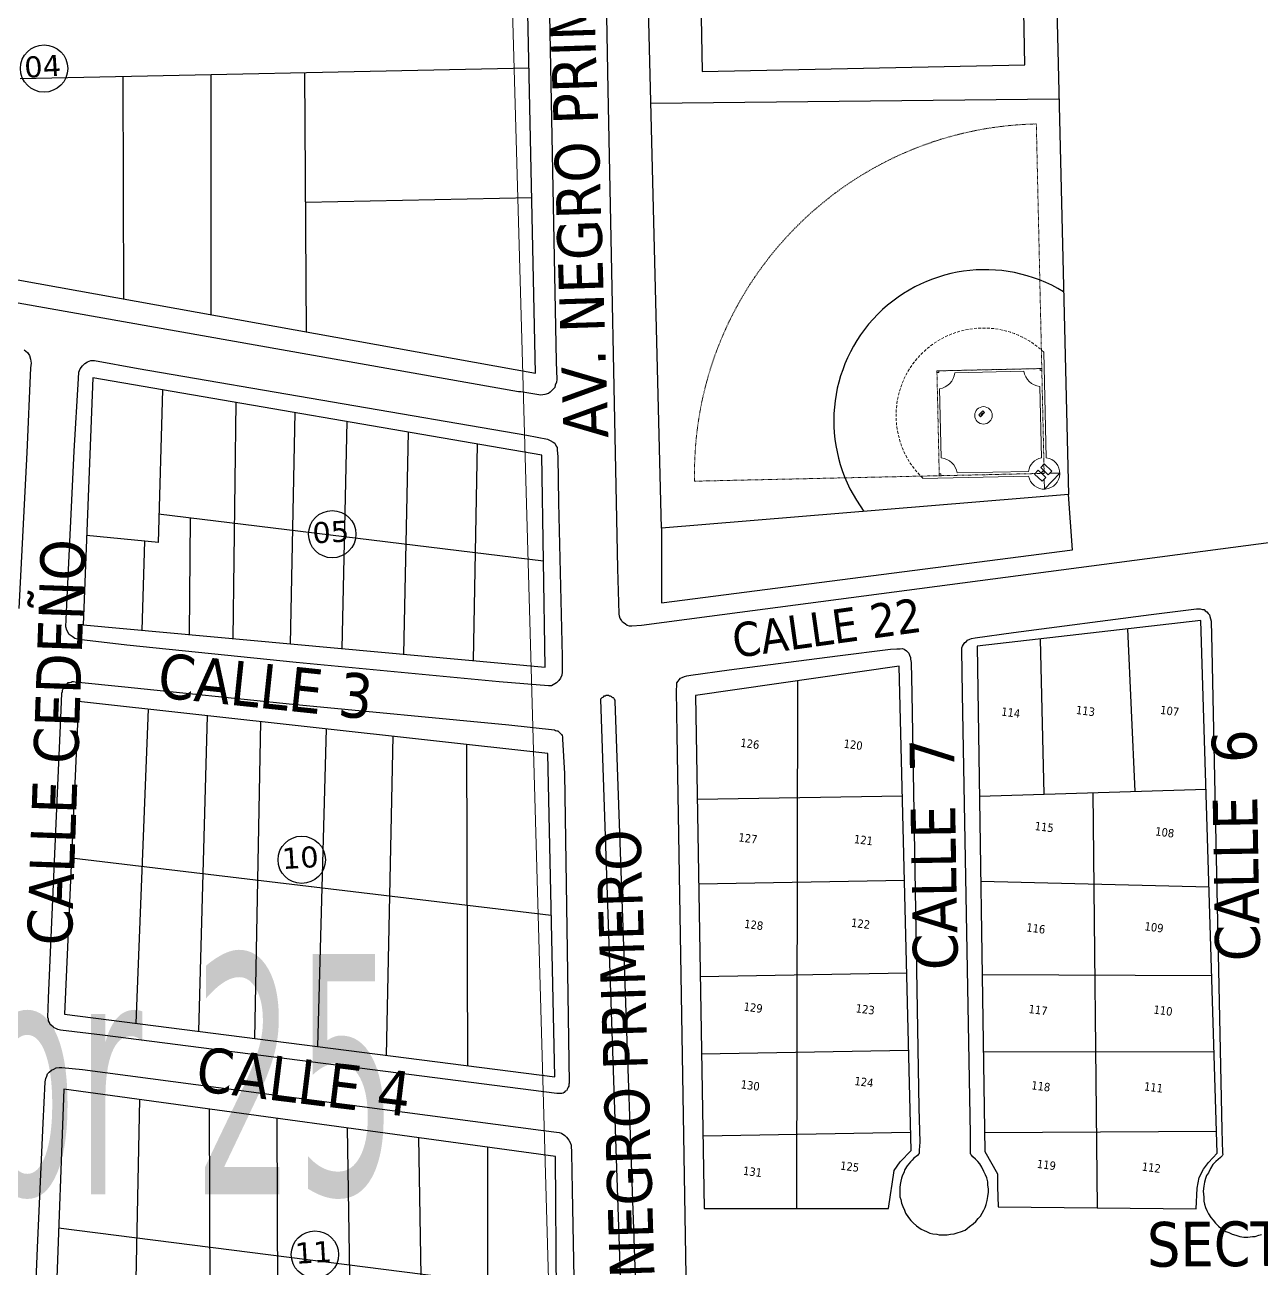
# Model space of a CAD drawing. Header units: metres. Extents: x 2 to 659295185, y -28 to 1124222152.
# Drawn here: x 657864.3 to 658099.6, y 1123946.8 to 1124183.4 of the extents above; entities that cross this region are included whole.
import ezdxf
from ezdxf.enums import TextEntityAlignment as Align

# ---------------------------------------------------------------- set-up
doc = ezdxf.new("R2010")
doc.units = ezdxf.units.M
doc.header["$MEASUREMENT"] = 0
doc.linetypes.add('DASHED', pattern=[0.75, 0.5, -0.25])
doc.layers.get('0').update_dxf_attribs({"linetype": 'CONTINUOUS'})
for name, color, linetype in [('CALLES', 1, 'CONTINUOUS'), ('CURVAS', 2, 'CONTINUOUS'), ('MANZANA', 30, 'CONTINUOUS'), ('Numero de manzana', 6, 'CONTINUOUS'), ('Parcelas', 140, 'CONTINUOUS'), ('TEXTOS', 7, 'CONTINUOUS')]:
    doc.layers.add(name, color=color, linetype=linetype)
doc.layers.add('www.cadblocksfree.com', color=7, linetype='CONTINUOUS', lineweight=9)
doc.styles.add('ROMAN', font='verdana.ttf')
doc.styles.get("Standard").update_dxf_attribs({"font": 'tahoma.ttf'})

# ---------------------------------------------------------------- blocks, each defined once
blk = doc.blocks.new('A$C3BA27610')
at = {"layer": 'www.cadblocksfree.com', "linetype": 'DASHED'}
for p, q in [((0, 76088), (64658, 11430)), ((64658, 11430), (129316, 76088)), ((64658, 50225), (45260, 30827)), ((84055, 30827), (64658, 50225))]:
    blk.add_line(p, q, dxfattribs=at)
at = {"layer": 'www.cadblocksfree.com', "linetype": 'Continuous'}
for p, q in [((64658, 50225), (64335, 49901)), ((64335, 49901), (64658, 49578)), ((64658, 50225), (64981, 49901)), ((64981, 49901), (64658, 49578)), ((61776, 46481), (49004, 33709)), ((67540, 46481), (80311, 33709)), ((61349, 13876), (41798, 33428)), ((63896, 33680), (63896, 34328)), ((63896, 34328), (65420, 34328)), ((65420, 33680), (63896, 33680)), ((65420, 34328), (65420, 33680)), ((67966, 13876), (87518, 33428)), ((45584, 31151), (45260, 30827)), ((45584, 30504), (45260, 30827)), ((45907, 30827), (45584, 31151)), ((45907, 30827), (45584, 30504)), ((83409, 30827), (83732, 31151)), ((83409, 30827), (83732, 30504)), ((83732, 31151), (84055, 30827)), ((83732, 30504), (84055, 30827)), ((62211, 14739), (49004, 27946)), ((67104, 14739), (80311, 27946)), ((62810, 10382), (62810, 13125)), ((62810, 13125), (64182, 13125)), ((64182, 10382), (64182, 13125)), ((66506, 13125), (65134, 13125)), ((65134, 10382), (65134, 13125)), ((66506, 10382), (66506, 13125)), ((61748, 8520), (63610, 10382)), ((62810, 10382), (64182, 10382)), ((66506, 10382), (65134, 10382)), ((67567, 8520), (65706, 10382)), ((67567, 8520), (61748, 8520))]:
    blk.add_line(p, q, dxfattribs=at)
at = {"layer": 'www.cadblocksfree.com'}
blk.add_line((84055, 30827), (64658, 50225), dxfattribs=at)
at = {"layer": 'www.cadblocksfree.com', "linetype": 'Continuous'}
blk.add_lwpolyline([(64315, 33833), (65001, 33833), (65001, 33985), (64315, 33985)], close=True, dxfattribs=at)
at = {"layer": 'www.cadblocksfree.com', "linetype": 'Continuous', "flags": 128}
blk.add_lwpolyline([(64334, 12078), (64982, 12078), (64982, 11754), (64658, 11430), (64334, 11754), (64334, 12078)], dxfattribs=at)
at = {"layer": 'www.cadblocksfree.com', "linetype": 'Continuous'}
blk.add_circle((64658, 33376), 2286, dxfattribs=at)
at = {"layer": 'www.cadblocksfree.com', "linetype": 'DASHED'}
blk.add_arc((64658, 11430), 91440, 45, 135, dxfattribs=at)
at = {"layer": 'www.cadblocksfree.com', "linetype": 'DASHED', "ltscale": 1500}
blk.add_arc((64658, 33376), 22860, 0.13092, 179.86908, dxfattribs=at)
at = {"layer": 'www.cadblocksfree.com', "linetype": 'Continuous'}
for centre, radius, start, end in [((64658, 50225), 4724, 232.41367, 307.58632), ((45260, 30827), 4724, 322.41367, 37.58633), ((84055, 30827), 4724, 142.41367, 217.58633), ((64658, 11430), 4115, 143.51963, 36.48038), ((64658, 11430), 4115, 53.51962, 126.48037)]:
    blk.add_arc(centre, radius, start, end, dxfattribs=at)

msp = doc.modelspace()

# ---------------------------------------------------------------- linework, layer by layer
at = {"layer": 'CURVAS', "lineweight": 0}
msp.add_lwpolyline([(657955, 1124260), (657969, 1123768), (657420, 1123852), (657455, 1124185), (657955, 1124260)], dxfattribs=at)
at = {"layer": 'MANZANA', "lineweight": -2}
for p, q in [((657962.9016, 1124248.5125), (657965.4495, 1124119.2288)), ((657975.3033, 1124171.0382), (657974.8663, 1124195.5832)), ((657977.1339, 1124079.9068), (657975.3033, 1124171.0382)), ((657958.2427, 1124113.5599), (657767.4338, 1124147.3331)), ((657864.1906, 1124121.5483), (657864.8502, 1124120.9984)), ((657864.8502, 1124120.9984), (657865.1883, 1124120.4485)), ((657865.1883, 1124120.4485), (657865.4109, 1124119.7787)), ((657865.4109, 1124119.7787), (657865.5181, 1124119.0088)), ((657865.5181, 1124119.0088), (657865.4109, 1124118.119)), ((657875.71, 1124118.9388), (657876.2542, 1124119.2788)), ((657876.2542, 1124119.2788), (657876.9139, 1124119.4987)), ((657876.9139, 1124119.4987), (657877.5736, 1124119.5087)), ((657877.5736, 1124119.5087), (657885.9019, 1124117.989)), ((657965.4495, 1124119.2288), (657965.5732, 1124115.9095)), ((657865.4109, 1124118.119), (657864.7183, 1124101.9723)), ((657874.5144, 1124116.0594), (657874.6216, 1124117.2792)), ((657874.6216, 1124117.2792), (657874.8359, 1124117.939)), ((657874.8359, 1124117.939), (657875.273, 1124118.4989)), ((657875.273, 1124118.4989), (657875.71, 1124118.9388)), ((657885.9019, 1124117.989), (657959.8176, 1124105.2716)), ((657873.7063, 1124102.2322), (657874.5144, 1124116.0594)), ((657965.1444, 1124114.3598), (657964.7074, 1124113.9199)), ((657965.2516, 1124114.8097), (657965.1444, 1124114.3598)), ((657965.466, 1124115.3596), (657965.2516, 1124114.8097)), ((657965.5732, 1124115.9095), (657965.466, 1124115.3596)), ((657958.6797, 1124113.5599), (657958.2427, 1124113.5599)), ((657962.5223, 1124112.9101), (657958.6797, 1124113.5599)), ((657958.6797, 1124113.5599), (657958.6797, 1124113.5599)), ((657963.2891, 1124113.03), (657962.5223, 1124112.9101)), ((657963.9405, 1124113.25), (657963.2891, 1124113.03)), ((657964.2704, 1124113.47), (657963.9405, 1124113.25)), ((657964.7074, 1124113.9199), (657964.2704, 1124113.47)), ((657959.8176, 1124105.2716), (657963.7591, 1124104.5118)), ((657963.7591, 1124104.5118), (657964.3116, 1124104.2918)), ((657964.3116, 1124104.2918), (657964.8641, 1124103.9619)), ((657964.8641, 1124103.9619), (657965.1939, 1124103.7419)), ((657965.1939, 1124103.7419), (657965.4165, 1124103.192)), ((657965.4165, 1124103.192), (657965.6309, 1124102.9721)), ((657965.6309, 1124102.9721), (657965.6309, 1124102.5322)), ((657965.6309, 1124102.5322), (657965.7464, 1124101.2025)), ((657864.7183, 1124101.9723), (657863.2093, 1124072.3283)), ((657872.2962, 1124073.0282), (657873.7063, 1124102.2322)), ((657965.7464, 1124101.2025), (657965.8948, 1124092.4642)), ((657965.8948, 1124092.4642), (657966.5792, 1124063.1602)), ((658144.4008, 1124090.4946), (657994.5903, 1124070.8086)), ((657977.3895, 1124071.2885), (657977.1339, 1124079.9068)), ((657872.0983, 1124068.829), (657872.2962, 1124073.0282)), ((658078.632, 1124071.1786), (658087.2901, 1124072.2184)), ((658087.2901, 1124072.2184), (658087.9415, 1124072.2184)), ((658087.9415, 1124072.2184), (658088.3868, 1124072.1084)), ((658088.3868, 1124072.1084), (658088.7084, 1124072.1084)), ((658088.7084, 1124072.1084), (658088.931, 1124071.8884)), ((658088.931, 1124071.8884), (658089.2609, 1124071.6685)), ((658089.2609, 1124071.6685), (658089.4835, 1124071.3385)), ((657977.4967, 1124070.8386), (657977.3895, 1124071.2885)), ((657977.6121, 1124070.3987), (657977.4967, 1124070.8386)), ((657977.8348, 1124070.0688), (657977.6121, 1124070.3987)), ((657978.0492, 1124069.7389), (657977.8348, 1124070.0688)), ((657978.379, 1124069.5189), (657978.0492, 1124069.7389)), ((657978.6016, 1124069.2989), (657978.379, 1124069.5189)), ((657978.9315, 1124069.079), (657978.6016, 1124069.2989)), ((657994.5903, 1124070.8086), (657981.6691, 1124069.089)), ((658052.4597, 1124067.7493), (658078.632, 1124071.1786)), ((658089.4835, 1124071.3385), (658089.7062, 1124071.1186)), ((658089.7062, 1124071.1186), (658089.8133, 1124070.7886)), ((658089.8133, 1124070.7886), (658089.9288, 1124070.3487)), ((658089.9288, 1124070.3487), (658090.036, 1124069.9088)), ((658090.036, 1124069.9088), (658090.1679, 1124064.4899)), ((657872.321, 1124068.1592), (657872.0983, 1124068.829)), ((657872.7662, 1124067.3893), (657872.321, 1124068.1592)), ((657873.3105, 1124066.9494), (657872.7662, 1124067.3893)), ((657873.8629, 1124066.6195), (657873.3105, 1124066.9494)), ((657979.3685, 1124068.969), (657978.9315, 1124069.079)), ((657979.8055, 1124068.969), (657979.3685, 1124068.969)), ((657981.6691, 1124069.089), (657979.8055, 1124068.969)), ((658045.1291, 1124066.7195), (658052.4597, 1124067.7493)), ((657874.6298, 1124066.3995), (657873.8629, 1124066.6195)), ((657883.725, 1124065.3398), (657874.6298, 1124066.3995)), ((657915.958, 1124062.0504), (657883.725, 1124065.3398)), ((658029.025, 1124064.5499), (658030.2289, 1124064.6599)), ((658030.2289, 1124064.6599), (658030.8885, 1124064.6599)), ((658030.8885, 1124064.6599), (658031.3256, 1124064.6699)), ((658031.3256, 1124064.6699), (658031.6554, 1124064.5599)), ((658042.6141, 1124064.8299), (658042.7213, 1124065.1598)), ((658042.6141, 1124064.3799), (658042.6141, 1124064.8299)), ((658042.7213, 1124065.1598), (658042.9357, 1124065.4897)), ((658042.9357, 1124065.4897), (658043.1584, 1124065.8297)), ((658043.1584, 1124065.8297), (658043.4882, 1124066.0496)), ((658043.4882, 1124066.0496), (658043.7026, 1124066.2696)), ((658043.7026, 1124066.2696), (658044.1396, 1124066.4895)), ((658044.1396, 1124066.4895), (658044.4695, 1124066.6095)), ((658044.4695, 1124066.6095), (658045.1291, 1124066.7195)), ((657966.5792, 1124063.1602), (657966.5875, 1124060.1708)), ((657998.3669, 1124060.6507), (658018.9568, 1124063.2802)), ((658018.9568, 1124063.2802), (658029.025, 1124064.5499)), ((658031.6554, 1124064.5599), (658032.1007, 1124064.23)), ((658032.1007, 1124064.23), (658032.3151, 1124064.01)), ((658032.3151, 1124064.01), (658032.5377, 1124063.7901)), ((658032.5377, 1124063.7901), (658032.6449, 1124063.4601)), ((658032.6449, 1124063.4601), (658032.8675, 1124063.0102)), ((658032.8675, 1124063.0102), (658032.8675, 1124062.6803)), ((658032.8675, 1124062.6803), (658032.983, 1124062.0204)), ((658042.7626, 1124056.0916), (658042.6141, 1124064.3799)), ((658090.1679, 1124064.4899), (658092.1139, 1123973.0285)), ((657954.5485, 1124058.3512), (657915.958, 1124062.0504)), ((657966.5875, 1124060.1708), (657966.4803, 1124059.6209)), ((657991.0281, 1124059.6209), (657998.3669, 1124060.6507)), ((658032.983, 1124062.0204), (658033.1232, 1124056.1616)), ((657871.818, 1124057.4314), (657871.9252, 1124057.6513)), ((657871.9252, 1124057.6513), (657872.1478, 1124057.8713)), ((657872.1478, 1124057.8713), (657872.3622, 1124057.9912)), ((657872.3622, 1124057.9912), (657872.5848, 1124058.2112)), ((657872.5848, 1124058.2112), (657872.7992, 1124058.2112)), ((657872.7992, 1124058.2112), (657873.1291, 1124058.3212)), ((657873.1291, 1124058.3212), (657873.3517, 1124058.4312)), ((657873.3517, 1124058.4312), (657873.5661, 1124058.4312)), ((657873.5661, 1124058.4312), (657873.8959, 1124058.3312)), ((657873.8959, 1124058.3312), (657883.3292, 1124057.3714)), ((657963.9735, 1124057.6213), (657954.5485, 1124058.3512)), ((657964.5177, 1124057.6213), (657963.9735, 1124057.6213)), ((657965.1774, 1124057.9613), (657964.5177, 1124057.6213)), ((657965.499, 1124058.1812), (657965.1774, 1124057.9613)), ((657965.936, 1124058.6211), (657965.499, 1124058.1812)), ((657966.2659, 1124059.071), (657965.936, 1124058.6211)), ((657966.4803, 1124059.6209), (657966.2659, 1124059.071)), ((657988.2988, 1124056.7315), (657988.406, 1124057.7313)), ((657988.406, 1124058.1712), (657988.6203, 1124058.5011)), ((657988.406, 1124057.7313), (657988.406, 1124058.1712)), ((657988.6203, 1124058.5011), (657988.843, 1124058.7311)), ((657988.843, 1124058.7311), (657989.0574, 1124059.061)), ((657989.0574, 1124059.061), (657989.3872, 1124059.171)), ((657989.3872, 1124059.171), (657989.8242, 1124059.391)), ((657989.8242, 1124059.391), (657990.2613, 1124059.5109)), ((657990.2613, 1124059.5109), (657991.0281, 1124059.6209)), ((657871.1913, 1124051.4526), (657871.3892, 1124056.2116)), ((657871.3892, 1124056.2116), (657871.4964, 1124056.5415)), ((657871.4964, 1124056.7715), (657871.6036, 1124056.9915)), ((657871.4964, 1124056.5415), (657871.4964, 1124056.7715)), ((657871.6036, 1124056.9915), (657871.7108, 1124057.2114)), ((657871.7108, 1124057.2114), (657871.818, 1124057.4314)), ((657883.3292, 1124057.3714), (657915.2241, 1124054.082)), ((657988.4472, 1124048.3232), (657988.2988, 1124056.7315)), ((658033.1232, 1124056.1616), (658034.459, 1123977.3077)), ((658044.2303, 1123972.2587), (658042.7626, 1124056.0916)), ((657915.2241, 1124054.082), (657956.4451, 1124050.1728)), ((657870.7872, 1124042.9343), (657871.1913, 1124051.4526)), ((657956.4451, 1124050.1728), (657965.1032, 1124049.223)), ((657965.1032, 1124049.223), (657965.3258, 1124049.1131)), ((657965.3258, 1124049.1131), (657965.5402, 1124049.0031)), ((657965.5402, 1124049.0031), (657965.7629, 1124049.0031)), ((657965.7629, 1124049.0031), (657965.9855, 1124048.7831)), ((657965.9855, 1124048.7831), (657966.0927, 1124048.6731)), ((657966.0927, 1124048.6731), (657966.3153, 1124048.4532)), ((657966.3153, 1124048.4532), (657966.4225, 1124048.3432)), ((657966.4225, 1124048.3432), (657966.538, 1124048.1233)), ((657966.538, 1124048.1233), (657966.6452, 1124047.9033)), ((657991.8692, 1123846.0544), (657988.4472, 1124048.3232)), ((657966.6452, 1124047.9033), (657966.6452, 1124047.6733)), ((657966.6452, 1124047.6733), (657966.6452, 1124047.4534)), ((657966.6452, 1124047.4534), (657967.008, 1124040.9347)), ((657868.8, 1123998.1334), (657870.7872, 1124042.9343)), ((657967.008, 1124040.9347), (657967.9233, 1123981.9867)), ((657868.701, 1123994.4842), (657868.8, 1123998.0235)), ((657868.8, 1123998.0235), (657868.8, 1123998.1334)), ((657868.8165, 1123994.1542), (657868.701, 1123994.4842)), ((657868.8165, 1123993.8243), (657868.8165, 1123994.1542)), ((657869.0391, 1123993.4944), (657868.8165, 1123993.8243)), ((657869.1463, 1123993.1644), (657869.0391, 1123993.4944)), ((657869.3689, 1123992.9445), (657869.1463, 1123993.1644)), ((657869.6988, 1123992.7245), (657869.3689, 1123992.9445)), ((657869.9132, 1123992.5046), (657869.6988, 1123992.7245)), ((657870.243, 1123992.3946), (657869.9132, 1123992.5046)), ((657870.5728, 1123992.1746), (657870.243, 1123992.3946)), ((657871.1253, 1123992.0647), (657870.5728, 1123992.1746)), ((657879.1238, 1123991.1049), (657871.1253, 1123992.0647)), ((657965.5237, 1123979.9871), (657879.1238, 1123991.1049)), ((657868.9649, 1123984.0963), (657869.4019, 1123984.4262)), ((657869.4019, 1123984.4262), (657869.839, 1123984.6462)), ((657869.839, 1123984.6462), (657870.276, 1123984.8761)), ((657870.276, 1123984.8761), (657870.8285, 1123984.9861)), ((657870.8285, 1123984.9861), (657871.3727, 1123984.9861)), ((657871.3727, 1123984.9861), (657875.3224, 1123984.5662)), ((657875.3224, 1123984.5662), (657962.481, 1123973.0085)), ((657867.8022, 1123974.3583), (657868.2063, 1123982.2067)), ((657868.2063, 1123982.2067), (657868.3135, 1123982.8765)), ((657868.3135, 1123982.8765), (657868.5361, 1123983.3164)), ((657868.5361, 1123983.3164), (657868.6433, 1123983.7564)), ((657868.6433, 1123983.7564), (657868.9649, 1123984.0963)), ((657967.9233, 1123981.9867), (657967.8161, 1123981.7668)), ((657967.8161, 1123981.7668), (657967.8161, 1123981.4368)), ((657965.7381, 1123979.9871), (657965.5237, 1123979.9871)), ((657966.068, 1123979.9871), (657965.7381, 1123979.9871)), ((657966.2906, 1123979.9871), (657966.068, 1123979.9871)), ((657966.505, 1123979.9871), (657966.2906, 1123979.9871)), ((657966.7276, 1123980.0971), (657966.505, 1123979.9871)), ((657966.942, 1123980.2171), (657966.7276, 1123980.0971)), ((657967.1647, 1123980.437), (657966.942, 1123980.2171)), ((657967.3791, 1123980.547), (657967.1647, 1123980.437)), ((657967.4945, 1123980.767), (657967.3791, 1123980.547)), ((657967.6017, 1123980.9869), (657967.4945, 1123980.767)), ((657967.7089, 1123981.2169), (657967.6017, 1123980.9869)), ((657967.8161, 1123981.4368), (657967.7089, 1123981.2169)), ((658034.459, 1123977.3077), (658034.5909, 1123970.779)), ((657866.8127, 1123952.1228), (657867.8022, 1123974.3583)), ((657962.481, 1123973.0085), (657965.9938, 1123972.5786)), ((657965.9938, 1123972.5786), (657966.4308, 1123972.4687)), ((657966.4308, 1123972.4687), (657967.0904, 1123972.0287)), ((658092.1139, 1123973.0285), (658092.1139, 1123973.0285)), ((658092.1139, 1123973.0285), (658092.2376, 1123968.7194)), ((657967.0904, 1123972.0287), (657967.4203, 1123971.6988)), ((657967.4203, 1123971.6988), (657967.8656, 1123971.1489)), ((657967.8656, 1123971.1489), (657968.0799, 1123970.709)), ((657968.0799, 1123970.709), (657968.3026, 1123970.1591)), ((657968.3026, 1123970.1591), (657968.3108, 1123968.7194)), ((658034.5909, 1123970.779), (658034.492, 1123969.2293)), ((658044.2468, 1123968.8294), (658044.2303, 1123972.2587)), ((657968.3108, 1123968.7194), (657968.451, 1123961.6409)), ((658033.5107, 1123967.6796), (658033.1891, 1123967.3497)), ((658034.1704, 1123968.2395), (658033.5107, 1123967.6796)), ((658034.3848, 1123968.4595), (658034.1704, 1123968.2395)), ((658034.492, 1123968.5694), (658034.3848, 1123968.4595)), ((658034.492, 1123969.2293), (658034.492, 1123968.7894)), ((658034.492, 1123968.7894), (658034.492, 1123968.5694)), ((658044.2468, 1123968.6094), (658044.2468, 1123968.8294)), ((658044.354, 1123968.3895), (658044.2468, 1123968.6094)), ((658044.4695, 1123968.2795), (658044.354, 1123968.3895)), ((658044.6921, 1123967.9496), (658044.4695, 1123968.2795)), ((658045.2363, 1123967.5097), (658044.6921, 1123967.9496)), ((658091.8088, 1123967.8296), (658090.9348, 1123967.0498)), ((658092.0232, 1123968.0496), (658091.8088, 1123967.8296)), ((658092.1304, 1123968.1595), (658092.0232, 1123968.0496)), ((658092.2459, 1123968.3795), (658092.1304, 1123968.1595)), ((658092.2376, 1123968.7194), (658092.2459, 1123968.3795)), ((658031.7709, 1123965.5701), (658031.5565, 1123964.9102)), ((658032.2079, 1123966.2399), (658031.7709, 1123965.5701)), ((658032.8593, 1123967.0098), (658032.2079, 1123966.2399)), ((658033.1891, 1123967.3497), (658032.8593, 1123967.0098)), ((658045.6816, 1123967.0698), (658045.2363, 1123967.5097)), ((658046.0114, 1123966.6298), (658045.6816, 1123967.0698)), ((658046.4485, 1123965.97), (658046.0114, 1123966.6298)), ((658046.7783, 1123965.1901), (658046.4485, 1123965.97)), ((658089.9535, 1123965.72), (658089.5165, 1123964.9402)), ((658090.3906, 1123966.4899), (658089.9535, 1123965.72)), ((658090.9348, 1123967.0498), (658090.3906, 1123966.4899)), ((658031.0122, 1123963.3505), (658030.905, 1123962.6906)), ((658031.1194, 1123963.9104), (658031.0122, 1123963.3505)), ((658031.3338, 1123964.4603), (658031.1194, 1123963.9104)), ((658031.5565, 1123964.9102), (658031.3338, 1123964.4603)), ((658047.1164, 1123964.5303), (658046.7783, 1123965.1901)), ((658047.339, 1123963.9804), (658047.1164, 1123964.5303)), ((658047.5616, 1123963.2105), (658047.339, 1123963.9804)), ((658047.5616, 1123962.5407), (658047.5616, 1123963.2105)), ((658088.7579, 1123963.1705), (658088.6507, 1123962.3907)), ((658088.9723, 1123963.8304), (658088.7579, 1123963.1705)), ((658089.1949, 1123964.3903), (658088.9723, 1123963.8304)), ((658089.5165, 1123964.9402), (658089.1949, 1123964.3903)), ((657968.451, 1123961.6409), (657969.2921, 1123921.2791)), ((658030.905, 1123962.6906), (658030.7978, 1123962.1408)), ((658030.7978, 1123962.1408), (658030.8061, 1123961.141)), ((658030.8061, 1123961.141), (658030.8061, 1123960.3711)), ((658047.6771, 1123961.8808), (658047.5616, 1123962.5407)), ((658047.5699, 1123960.4411), (658047.6771, 1123961.2209)), ((658047.6771, 1123961.2209), (658047.6771, 1123961.8808)), ((658088.6507, 1123962.3907), (658088.5435, 1123961.4009)), ((658088.5435, 1123961.4009), (658088.6589, 1123960.2911)), ((658030.8061, 1123960.3711), (658031.0287, 1123959.8112)), ((658031.0287, 1123959.8112), (658031.1359, 1123959.1514)), ((658031.1359, 1123959.1514), (658031.3586, 1123958.4915)), ((658031.3586, 1123958.4915), (658031.6966, 1123957.8316)), ((658046.8113, 1123957.7816), (658047.0339, 1123958.3415)), ((658047.0339, 1123958.3415), (658047.2483, 1123958.8914)), ((658047.2483, 1123958.8914), (658047.4627, 1123959.6713)), ((658047.4627, 1123959.6713), (658047.5699, 1123960.4411)), ((658088.6589, 1123960.2911), (658088.6672, 1123959.5213)), ((658088.6672, 1123959.5213), (658088.7744, 1123958.9714)), ((658088.7744, 1123958.9714), (658088.997, 1123958.3015)), ((658088.997, 1123958.3015), (658089.2196, 1123957.7516)), ((658031.6966, 1123957.8316), (658031.9193, 1123957.2717)), ((658031.9193, 1123957.2717), (658032.4635, 1123956.3919)), ((658032.4635, 1123956.3919), (658032.9088, 1123955.842)), ((658032.9088, 1123955.842), (658033.3458, 1123955.4021)), ((658045.294, 1123955.6721), (658045.7228, 1123956.232)), ((658045.7228, 1123956.232), (658046.1598, 1123956.6719)), ((658046.1598, 1123956.6719), (658046.4897, 1123957.2318)), ((658046.4897, 1123957.2318), (658046.8113, 1123957.7816)), ((658089.2196, 1123957.7516), (658089.5495, 1123957.0918)), ((658089.5495, 1123957.0918), (658089.9948, 1123956.4319)), ((658089.9948, 1123956.4319), (658090.4318, 1123955.882)), ((658090.4318, 1123955.882), (658090.8771, 1123955.3221)), ((658033.3458, 1123955.4021), (658034.0055, 1123954.8522)), ((658034.0055, 1123954.8522), (658034.4507, 1123954.5223)), ((658034.4507, 1123954.5223), (658034.8878, 1123954.1924)), ((658034.8878, 1123954.1924), (658035.4403, 1123953.9724)), ((658035.4403, 1123953.9724), (658035.8773, 1123953.7525)), ((658035.8773, 1123953.7525), (658036.5369, 1123953.4225)), ((658036.5369, 1123953.4225), (658037.0812, 1123953.3226)), ((658041.1381, 1123953.3325), (658041.905, 1123953.5625)), ((658041.905, 1123953.5625), (658042.342, 1123953.6725)), ((658042.342, 1123953.6725), (658043.2161, 1123954.0124)), ((658043.2161, 1123954.0124), (658043.6531, 1123954.3423)), ((658043.6531, 1123954.3423), (658044.0901, 1123954.6723)), ((658044.0901, 1123954.6723), (658044.7416, 1123955.2322)), ((658044.7416, 1123955.2322), (658045.294, 1123955.6721)), ((658090.8771, 1123955.3221), (658091.4295, 1123954.7723)), ((658091.4295, 1123954.7723), (658091.9738, 1123954.3323)), ((658091.9738, 1123954.3323), (658092.3036, 1123954.1124)), ((658092.3036, 1123954.1124), (658092.8561, 1123953.7825)), ((658092.8561, 1123953.7825), (658093.4003, 1123953.5725)), ((658093.4003, 1123953.5725), (658094.06, 1123953.2426)), ((657865.815, 1123929.7773), (657866.8127, 1123952.1228)), ((658037.0812, 1123953.3226), (658037.848, 1123953.2126)), ((658037.848, 1123953.2126), (658038.2933, 1123953.1026)), ((658038.2933, 1123953.1026), (658039.0602, 1123953.1026)), ((658039.0602, 1123953.1026), (658039.827, 1123953.1126)), ((658039.827, 1123953.1126), (658040.4785, 1123953.2226)), ((658040.4785, 1123953.2226), (658041.1381, 1123953.3325)), ((658094.06, 1123953.2426), (658094.7196, 1123953.0226)), ((658094.7196, 1123953.0226), (658095.4865, 1123952.8027)), ((658095.4865, 1123952.8027), (658096.2534, 1123952.6927)), ((658096.2534, 1123952.6927), (658097.0202, 1123952.7027)), ((658097.0202, 1123952.7027), (658097.9025, 1123952.8127)), ((658097.9025, 1123952.8127), (658098.4467, 1123952.8127)), ((658098.4467, 1123952.8127), (658099.1064, 1123953.0426)), ((658099.1064, 1123953.0426), (658099.6506, 1123953.1526))]:
    msp.add_line(p, q, dxfattribs=at)
msp.add_lwpolyline([(657979.1211, 1123902.6229), (657973.951, 1124055.0119), (657973.951, 1124055.1218), (657974.0664, 1124055.2318), (657974.1736, 1124055.3418), (657974.2808, 1124055.4518), (657974.388, 1124055.4518), (657974.5035, 1124055.5617), (657974.4952, 1124055.6717), (657974.7179, 1124055.6817), (657974.825, 1124055.6817), (657974.9405, 1124055.7917), (657975.0477, 1124055.7917), (657975.1549, 1124055.7917), (657975.2621, 1124055.7917), (657975.3775, 1124055.7917), (657975.4847, 1124055.6817), (657975.5919, 1124055.6817), (657975.7074, 1124055.6817), (657975.9217, 1124055.5717), (657975.9217, 1124055.5717), (657976.0372, 1124055.4618), (657976.1444, 1124055.3518), (657976.2516, 1124055.3518), (657976.367, 1124055.2418), (657976.4742, 1124055.1318), (657976.4742, 1124055.0219), (657976.5814, 1124054.9119), (657976.5814, 1124054.8019), (657976.5897, 1124054.6919), (657981.9742, 1123902.193)], dxfattribs=at)
at = {"layer": 'Numero de manzana', "lineweight": -2}
for centre in [(657867.9866, 1124175.0676), (657922.8124, 1124086.4535), (657917.0158, 1124024.4831), (657919.5172, 1123949.3646)]:
    msp.add_circle(centre, 4.5001, dxfattribs=at)
at = {"layer": 'Parcelas', "lineweight": -3}
for p, q in [((657961.471, 1124117.0637), (657958.7892, 1124247.0706)), ((657863.4588, 1124173.1861), (657960.2721, 1124175.1832)), ((657882.9575, 1124173.5884), (657883.093, 1124131.2159)), ((657899.7116, 1124173.9339), (657899.7418, 1124128.2097)), ((657917.5673, 1124174.3023), (657917.8803, 1124124.9346)), ((657766.0196, 1124152.3551), (657961.471, 1124117.0637)), ((657917.7238, 1124149.6184), (657960.7811, 1124150.5066)), ((657877.2532, 1124116.2117), (657875.3962, 1124069.1806)), ((657962.7032, 1124101.4573), (657877.2532, 1124116.2117)), ((657889.7807, 1124084.8556), (657890.6012, 1124113.9069)), ((657904.4781, 1124111.5108), (657903.9315, 1124066.5736)), ((657915.6708, 1124109.5782), (657914.7902, 1124065.5815)), ((657925.5649, 1124107.8698), (657924.6539, 1124064.6804)), ((657937.2383, 1124105.8542), (657936.3878, 1124063.6083)), ((657950.3614, 1124103.5883), (657949.6098, 1124062.4004)), ((657963.3603, 1124061.1441), (657962.7032, 1124101.4573)), ((658063.6496, 1124083.4954), (658062.888, 1124094.0125)), ((657963.0317, 1124081.3007), (657889.7807, 1124090.2608)), ((657895.8018, 1124089.5243), (657895.5812, 1124067.3365)), ((657889.7807, 1124084.8556), (657876.0692, 1124086.2248)), ((657985.4465, 1124087.5905), (657985.442, 1124073.3884)), ((657887.1147, 1124085.1219), (657886.5958, 1124068.1574)), ((657985.442, 1124073.3884), (658063.6496, 1124083.4954)), ((658088.1099, 1124070.0243), (658045.5219, 1124065.1098)), ((658091.1851, 1123968.6719), (658088.1099, 1124070.0243)), ((657875.3962, 1124069.1806), (657963.3603, 1124061.1441)), ((658075.6246, 1124037.5087), (658074.1987, 1124068.419)), ((658045.5219, 1124065.1098), (658047.0014, 1123968.9968)), ((658058.2949, 1124036.9829), (658057.6086, 1124066.5045)), ((658030.7109, 1124061.3081), (657991.9296, 1124055.7784)), ((658032.955, 1123969.1765), (658030.7109, 1124061.3081)), ((658011.3202, 1124058.5433), (658011.1457, 1123958.1171)), ((657991.9296, 1124055.7784), (657993.6085, 1123958.1033)), ((657874.5391, 1124054.5925), (657871.8965, 1123995.1296)), ((657963.8174, 1124044.7385), (657874.5391, 1124054.5925)), ((657887.7632, 1124053.1329), (657885.4432, 1123993.3928)), ((657898.9901, 1124051.8938), (657897.3965, 1123991.8604)), ((657909.1665, 1124050.7706), (657908.0468, 1123990.495)), ((657921.6877, 1124049.3885), (657919.9915, 1123988.9636)), ((657934.3662, 1124047.9891), (657933.0495, 1123987.2895)), ((657948.3409, 1124046.4467), (657948.5771, 1123985.2988)), ((657965.1601, 1123983.1728), (657963.8174, 1124044.7385)), ((658031.3122, 1124036.6217), (657992.2704, 1124035.9506)), ((658045.9606, 1124036.6087), (658089.0841, 1124037.9171)), ((658067.5223, 1124037.2629), (658068.3701, 1123958.238)), ((657873.2178, 1124024.861), (657964.4887, 1124013.9556)), ((658031.7038, 1124020.5436), (657992.5468, 1124019.8705)), ((658046.2098, 1124020.4207), (658089.6475, 1124019.3481)), ((658032.1333, 1124002.9094), (657992.8499, 1124002.2342)), ((658046.4837, 1124002.6293), (658090.1593, 1124002.4812)), ((657871.8965, 1123995.1296), (657965.1601, 1123983.1728)), ((658032.4917, 1123988.1947), (657993.1029, 1123987.5176)), ((658046.7091, 1123987.9842), (658090.6009, 1123987.9245)), ((657871.7251, 1123980.8504), (657869.7681, 1123928.1052)), ((657965.303, 1123968.0442), (657871.7251, 1123980.8504)), ((657886.1339, 1123978.8785), (657885.0412, 1123926.2944)), ((657899.4094, 1123977.0618), (657899.5528, 1123924.5738)), ((657912.2671, 1123975.3022), (657912.4374, 1123923.0461)), ((657925.6513, 1123973.4705), (657926.4573, 1123921.3838)), ((658032.8716, 1123972.5992), (657993.371, 1123971.9202)), ((658046.9465, 1123972.5631), (658091.0587, 1123972.8371)), ((657939.246, 1123971.6101), (657940.0808, 1123919.7685)), ((657952.3736, 1123969.8136), (657952.3022, 1123918.3195)), ((657965.7029, 1123916.7306), (657965.303, 1123968.0442)), ((658030.9104, 1123967.0406), (658032.955, 1123969.1765)), ((658047.0014, 1123968.9968), (658049.4117, 1123964.732)), ((658089.5394, 1123966.8609), (658091.1851, 1123968.6719)), ((658029.3644, 1123962.7759), (658029.7467, 1123965.3809)), ((658029.7467, 1123965.3809), (658030.9104, 1123967.0406)), ((658087.7774, 1123963.9993), (658088.6086, 1123965.6029)), ((658088.6086, 1123965.6029), (658089.5394, 1123966.8609)), ((658049.4117, 1123964.732), (658049.4117, 1123962.3058)), ((658087.3951, 1123962.0224), (658087.7774, 1123963.9993)), ((658028.6829, 1123958.1309), (658029.0652, 1123960.7368)), ((658029.0652, 1123960.7368), (658029.3644, 1123962.7759)), ((658049.4117, 1123962.3058), (658049.5447, 1123958.4212)), ((658087.1956, 1123958.0549), (658087.3951, 1123962.0224)), ((657993.6085, 1123958.1033), (658028.6829, 1123958.1309)), ((658049.5447, 1123958.4212), (658087.1956, 1123958.0549)), ((657870.7466, 1123954.4778), (657965.5029, 1123942.3874))]:
    msp.add_line(p, q, dxfattribs=at)
at = {"layer": 'Parcelas'}
for points in [[(658059.1104, 1124252.6732), (658062.888, 1124094.0125), (657985.4465, 1124087.5905), (657981.6688, 1124239.8292), (658059.1104, 1124251.9177)], [(657992.8129, 1124195.2531), (657993.1906, 1124174.4761), (658054.5772, 1124175.7983), (658054.1995, 1124196.1975)], [(658061.0974, 1124169.2167), (657983.4408, 1124168.4196)]]:
    msp.add_lwpolyline(points, dxfattribs=at)
msp.add_arc((658047.0009, 1124108.0302), 28.7504, 58.624079, 216.851987, dxfattribs=at)

# ---------------------------------------------------------------- block references
at = {"xscale": 0.00072748368, "yscale": 0.00072748368, "zscale": 0.00072748368, "rotation": 46.27780966667072}
msp.add_blockref('A$C3BA27610', (658031.7694, 1124058.2802), dxfattribs=at)

# ---------------------------------------------------------------- texts
at = {"layer": 'CALLES', "color": 0}
for s, rotation, p in [('AV. NEGRO PRIMERO', 91.841747, (657969.4101, 1124157.4398)), ('CALLE CEDEÑO', 88, (657869.29, 1124046.8926)), ('CALLE 3', 354, (657910.1383, 1124057.5436)), ('AV. NEGRO PRIMERO', 91.841747, (657978.8846, 1123977.5165)), ('CALLE 4', 353, (657917.423, 1123982.2971))]:
    msp.add_text(s, height=8.5, rotation=rotation, dxfattribs=at).set_placement(p, align=Align.MIDDLE)
for s, height, rotation, p in [('CALLE 22', 6.5, 7.998345, (657999.4346, 1124062.9005)), ('CALLE  6', 8.5, 90.940391, (658099.349, 1124005.2436)), ('CALLE  7', 8.5, 90.940391, (658041.8593, 1124003.554))]:
    msp.add_text(s, height=height, rotation=rotation, dxfattribs=at).set_placement(p)
at = {"layer": 'Numero de manzana', "lineweight": -2, "style": 'ROMAN'}
for s, p in [('04', (657864.3389, 1124173.291)), ('05', (657919.1648, 1124084.6769)), ('10', (657913.3681, 1124022.7065)), ('11', (657915.8695, 1123947.588))]:
    msp.add_text(s, height=4, rotation=3.491535, dxfattribs=at).set_placement(p)
at = {"layer": 'Parcelas', "lineweight": -2}
for s, p in [('114', (658050.0433, 1124051.9431)), ('113', (658064.2559, 1124052.261)), ('107', (658080.2804, 1124052.261)), ('126', (658000.4072, 1124046.0056)), ('120', (658020.0555, 1124045.8258)), ('115', (658056.4099, 1124030.163)), ('127', (658000.0415, 1124028.0064)), ('121', (658022.017, 1124027.6815)), ('108', (658079.3329, 1124029.1469)), ('128', (658001.1386, 1124011.5486)), ('122', (658021.4685, 1124011.7629)), ('109', (658077.3049, 1124011.0855)), ('116', (658054.8141, 1124010.8713)), ('129', (658001.0222, 1123995.7959)), ('123', (658022.3495, 1123995.4711)), ('117', (658055.2462, 1123995.3466)), ('110', (658079.017, 1123995.236)), ('130', (658000.4737, 1123980.9902)), ('124', (658022.1167, 1123981.6399)), ('118', (658055.7616, 1123980.8243)), ('111', (658077.2051, 1123980.61)), ('131', (658000.9059, 1123964.5601)), ('125', (658019.3906, 1123965.5416)), ('119', (658056.8254, 1123965.8734)), ('112', (658076.7896, 1123965.348))]:
    msp.add_text(s, height=1.6, rotation=352.664052, dxfattribs=at).set_placement(p)
at = {"layer": 'TEXTOS', "color": 0, "width": 0.566667}
msp.add_text('10 DE DICIEMBRE sector 25', height=45.6994, dxfattribs=at).set_placement((657511.087, 1123960.831))
at = {"layer": 'TEXTOS', "color": 0}
msp.add_text('SECTOR A', height=8.5, rotation=0.398357, dxfattribs=at).set_placement((658103.2111, 1123951.4686), align=Align.MIDDLE)

doc.saveas('drawing.dxf')
